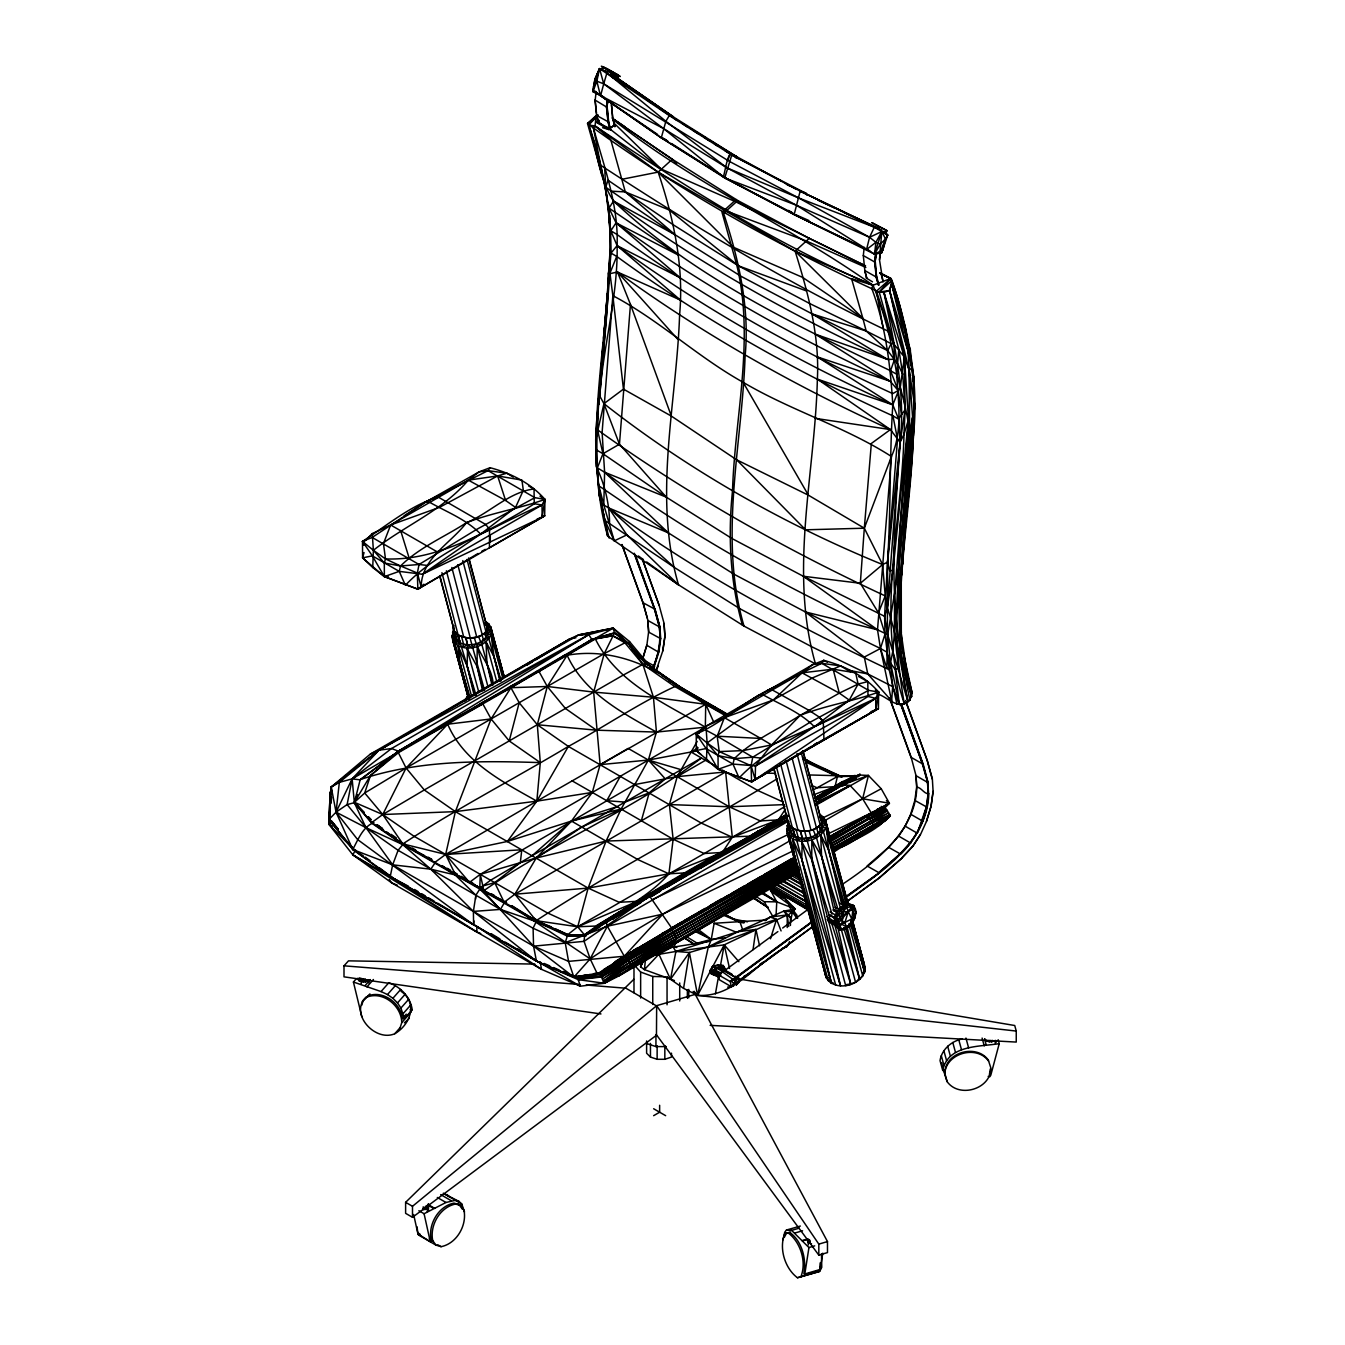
<?xml version="1.0" encoding="UTF-8"?>
<svg xmlns="http://www.w3.org/2000/svg" width="1345" height="1345" viewBox="0 0 1345 1345"><rect width="100%" height="100%" fill="white"/><g stroke="black" fill="none" stroke-linecap="round" stroke-linejoin="round"><path stroke-width="1.5" d="M437.697 903.218L476.853 926.47L476.87 932.051L480.703 933.514M537.075 519.086L544.675 515.875L489.462 547.768L489.53 529.056L485.545 524.399L438.302 497.129C411.704 504.476 386.149 526.046 362.494 541.396L362.595 557.856L372.733 567.523L384.367 576.601L417.841 589.16L544.675 515.875L544.927 499.382C530.619 483.006 510.831 473.188 490.068 467.707L479.055 471.893L425.423 502.206L404.189 515.774M490.269 541.951L490.286 534.923M787.212 927.529L787.245 914.953L783.816 911.086L737.682 931.782L708.327 946.897L689.413 952.512L675.896 951.453L655.133 955M818.264 799.855L842.676 783.9L842.676 781.596L859.959 774.266L858.295 776.653M612.933 119.453C693.717 183.979 789.011 225.674 873.006 285.258C884.791 313.335 892.088 344.001 896.712 374.246C898.275 401.567 902.932 430.736 891.466 456.51L877.512 629.796L880.454 648.492L886.927 668.415C887.28 633.024 887.65 597.617 887.532 562.176C890.945 509.721 889.448 456.93 892.794 404.828C890.356 365.437 885.834 326.213 871.795 288.57L873.006 285.258L890.777 278.499L891.987 280.5C908.699 330.399 919.089 383.006 913.389 435.763C910.279 524.062 888.44 613.824 907.993 701.636C897.384 710.311 886.893 696.122 876.789 693.751M664.934 636.37L664.06 623.576L664.934 636.37L662.799 650.913L655.62 672.063M845.332 897.855C881.11 871.997 927.226 843.248 928.823 793.718C924.301 794.307 921.19 787.228 916.802 787.144C915.878 830.722 875.864 862.095 841.751 884.724M920.249 834.623L912.969 846.055L901.722 858.144L913.003 846.005L920.417 834.741L926.486 821.408L931.093 806.092L933.094 791.415L932.354 778.805L927.142 760.127L932.219 779.091M596.491 113.249L595.146 100.118L606.746 107.129L607.856 101.127L606.898 107.129M883.009 281.727L879.479 259.787L881.765 231.559L878.89 228.583L800.157 191.141L731.764 155.045L669.272 115.569L599.534 68.612L594.893 79.288L592.96 91.578L663.455 128.498L727.107 167.923L796.324 205.213L874.536 254.138L881.765 252.793L887.7 235.056L884.96 231.542L881.765 231.559L869.559 237.292L796.324 205.213L724.736 177.927L661.286 137.829L599.399 94.873L592.96 91.578L594.893 79.288L599.534 68.612L606.847 71.773M855.756 911.675L854.445 918.08L851.402 924.082L847.081 927.915L839.583 929.849C840.339 923.023 835.379 917.155 829.226 914.869L834.64 918.047L836.54 925.696L839.583 929.849C850.948 930.421 859.808 915.071 853.638 905.521C841.449 899.048 828.369 918.601 837.515 927.848L839.616 927.243L841.583 924.149L843.298 915.777L853.638 905.521L855.706 912.986L854.546 918.618L845.971 928.605M372.733 567.523L373.389 550.29L372.246 533.578L390.655 524.987L439.647 507.284L497.633 475.928L506.813 473.221L513.319 477.088M706.461 760.194L707.117 742.961L705.974 726.25L812.8 664.564L823.796 660.378C844.559 665.876 864.347 675.678 878.655 692.07L878.403 708.563L751.569 781.832L718.096 769.273L696.323 750.527L696.222 734.067L705.974 726.25L724.383 717.658L773.375 699.955L812.582 677.863L840.541 665.893L850.309 671.71M901.301 636.185L901.268 576.232L914.281 404.509L913.827 377.037L911.221 361.401M913.759 380.988L911.86 367.538L891.634 284.03L891.987 280.5L879.226 292.1C776.956 245.345 678.351 190.099 587.563 123.706L596.037 116.443M880.387 273.001L890.777 278.499C927.882 371.119 898.931 472.784 898.611 568.75L898.729 593.296L901.789 645.381L912.061 692.675L909.876 700.106L904.344 703.939L896.98 704.225L889.196 669.726L892.66 651.921L896.291 614.514L898.611 568.75L909.607 432.569C907.387 412.848 902.007 393.446 896.712 374.246L890.524 370.766C792.81 323.826 693.011 276.515 613.539 201.044C598.525 178.465 597.399 150.169 588.723 125.035L595.011 125.942L658.142 172.11L795.13 251.196C807.992 292.638 819.66 335.292 817.373 379.139C815.07 473.675 788.691 570.683 815.49 663.909L744.004 626.097L678.502 584.823L607.705 536.184C582.923 450.39 607.822 360.981 608.478 273.976C614.043 223.287 605.536 172.917 588.723 125.035L598.138 115.082M777.074 685.916C747.82 697.937 725.039 721.626 696.222 734.067L706.075 748.543L732.958 764.061L739.111 777.931C774.468 740.776 825.88 724.4 867.996 696.441L867.777 681.629L858.11 684.05L839.314 693.129L800.124 715.405L771.626 744.928L761.169 758.109L755.503 765.927L755.201 779.528L751.569 781.832L718.096 769.273L713.438 765.255M598.441 483.813L598.912 494.657L601.501 503.618L608.764 507.99C695.819 572.567 791.65 623.189 889.196 669.726L885.06 633.983L884.606 616.296L887.313 607.906L900.091 442.32L898.712 419.186L901.537 414.428L898.191 390.521L890.524 370.766L894.56 359.283L893.887 344.152L879.226 292.1L883.934 292.386C893.685 341.714 905.958 391.63 900.091 442.32C894.627 526.837 885.262 614.278 911.658 696.525C878.386 579.914 931.362 459.116 907.808 341.882L891.634 284.03L889.566 290.436L904.428 357.047L909.22 370.463L914.869 406.812L914.028 412.058M609.974 252.003L608.478 273.976C605.065 355.551 585.226 439.697 604.981 520.498L674.366 567.455L739.868 608.73L811.354 646.558L867.777 673.946L891.651 700.997L892.677 686.606L887.7 634.672L884.606 616.296L887.532 562.176L897.535 439.243L892.945 415.908C796.021 371.573 702.897 319.303 616.716 256.424L611.017 253.095L608.999 208.139L593.414 127.842L595.011 125.942L595.936 118.057L599.181 120.613M900.646 600.526L901.268 580.25M799.098 872.216L618.801 975.982L604.409 983.279L580.334 986.188L541.514 969.358L391.647 882.841L352.827 854.832L328.752 824.132L329.727 823.157L330.164 810.581M330.382 804.276L330.82 791.701L331.98 791.079M476.971 885.968L483.881 890.642C553.417 841.852 634.067 809.925 701.401 757.975L532.116 855.689L490.572 880.252L479.778 888.288L480.266 874.351L634.79 784.538L677.224 776.637L725.628 771.946L757.42 790.322L783.009 801.956M609.117 538.034C596.911 491.766 591.581 443.531 599.752 396.035C603.148 345.581 618.145 296.152 617.103 245.647C618.633 204.894 603.922 166.494 593.414 127.842M820.181 814.549L823.224 817.02L822.014 820.887C825.746 841.936 785.06 845.669 787.968 821.425C788.927 829.041 798.224 830.991 804.646 831.042L845.669 985.616L855.571 982.27L862.733 975.915L865.222 968.282L851.94 918.534L865.222 968.282C863.675 985.582 835.127 992.879 826.183 977.596L787.346 833.227L787.161 825.746L789.145 821.862M914.281 404.509L901.268 576.232C893.198 618.448 897.132 661.925 904.344 703.939C875.309 616.565 902.024 523.373 903.991 434.3L905.084 409.939L904.428 357.047L883.934 292.386L889.566 290.436L891.987 280.5M609.016 272.766L609.957 258.29M597.382 426.6L597.886 416.563M598.491 404.526L599.164 394.287L598.374 404.61M776.065 915.323L776.771 901.839L771.004 891.163L784.841 898.107L795.298 909.052L787.666 915.642L783.816 911.086L795.298 909.052L771.004 891.163M883.934 292.386L898.813 349.313L896.712 374.246M794.206 858.093L671.189 929.126L625.66 956.127L600.307 972.889L573.895 977.176L536.436 961.12L390.201 876.688L352.76 849.502L329.222 819.223L331.206 787.027L370.329 754.091L569.876 638.892L578.72 634.874L613.236 628.132L629.51 641.531L652.476 669.121M605.183 185.61L610.815 230.802L609.941 273.203L612.849 295.665L602.106 432.468L604.611 472.229L603.787 504.93L614.278 540.858L626.904 534.89L678.502 584.823C652.661 496.473 676.569 404.189 679.612 314.629C684.101 266.125 673.526 217.856 658.142 172.11L672.281 159.265L737.783 200.54L809.27 238.351L864.852 265.722M732.487 490.959C727.88 535.848 730.066 581.511 742.39 625.072M687.648 997.855L687.934 989.718M901.268 576.232L905.471 526.82M905.891 520.599L906.614 510.243M907.202 501.954L907.774 493.665M908.497 483.309L908.783 479.156M329.727 823.157L330.147 817.138M331.139 803.099L331.559 797.081M609.554 523.138C609.453 503.534 604.645 483.78 596.087 466.312L595.7 439.546L597.903 410.78M744.004 626.097C718.163 537.748 742.087 445.464 745.113 355.904C749.787 307.349 738.708 259.232 723.627 213.384L737.783 200.54M575.963 637.749L569.876 638.892L378.971 750.191L331.206 787.027L336.065 812.161L357.669 839.616L473.608 924.839L473.911 920.888M475.575 899.183L475.878 895.232L479.778 889.129L482.082 888.389L483.881 890.642L501.248 899.721M617.422 78.262L617.691 74.732L607.049 68.645L603.67 67.25L600.492 69.52L617.96 74.9L617.506 78.329L617.691 74.732M599.651 388.049L600.61 375.608M600.929 371.472L601.904 359.014M602.224 354.878L603.182 342.42M603.501 338.284L611.017 253.095L617.103 245.647L610.815 230.802L616.077 222.833L608.999 208.139L613.539 201.044L675.19 234.837L740.692 276.112L812.178 313.923L887.734 350.675L897.905 364.243L902.747 374.162L905.084 409.939L900.091 442.32L887.532 562.176L889.583 570.65L892.979 570.414L908.463 419.623L904.428 357.047L893.887 344.152L887.767 331.004C787.733 283.291 692.759 225.556 600.072 164.897M609.688 264.377L608.478 273.976L617.473 272.043L630.469 304.407L619.457 444.203L666.279 497.162L731.798 538.42L803.268 576.248L884.606 616.296M732.504 490.959C734.841 415.874 754.932 338.906 736.572 264.377L722.013 212.359L736.169 199.514M912.717 439.882L912.599 417.387L898.729 593.296L899.872 650.492L909.876 700.106L907.993 701.636L887.7 634.672L898.611 568.75L912.599 417.387L909.22 370.463L889.566 290.436L879.226 292.1L890.777 278.499L879.966 273.035M600.542 377.474L599.702 387.932L600.593 379.727M601.064 371.186L601.904 360.712M602.241 356.526L603.249 343.967M603.77 337.679L604.611 327.205M604.947 323.019L605.956 310.46M606.309 306.273L607.318 293.698M607.654 289.511L608.663 276.952M599.265 394.27L597.97 402.289L599.752 396.035L609.941 273.203L616.716 256.424M819.761 1267.931L820.181 1262.871M364.041 552.56L362.595 557.856L384.367 576.601L417.841 589.16L421.237 587.109C420.867 558.679 451.214 542.993 466.396 522.734C489.53 513.202 508.797 492.152 534.032 488.941L534.268 503.77C492.152 531.712 440.74 548.104 405.383 585.26L399.23 571.373L372.346 555.855L362.494 541.396L372.178 537.445L425.423 502.206L488.016 470.632L490.068 467.707M601.366 371.405L601.938 365.184M602.879 354.794L603.266 350.625M892.945 415.908L898.712 419.186L892.794 404.828L900.444 386.116L904.428 357.047M645.533 958.834L644.423 969.644L674.417 980.539M839.583 929.849L836.977 926.688L828.184 921.09L835.464 925.293L837.515 927.848L834.64 923.359L827.377 919.207L843.449 929.681C851.57 927.26 852.192 917.408 852.663 910.363L850.864 904.731L845.534 904.479L841.903 902.394L845.534 904.479L850.864 904.731L845.887 902.73L850.881 906.11L845.433 902.983M842.777 929.059L849.704 924.872L855.706 912.986L855.42 908.951L848.51 904.95C841.297 907.791 836.119 915.155 836.203 922.956L834.64 923.359L827.36 919.156M357.72 978.286L359.149 980.824L363.284 982.035L363.335 979.059L359.703 977.983C358.997 982.27 365.991 981.8 368.093 979.681L369.135 980.135L368.782 982.976M595.146 100.505L596.07 92.217M607.167 101.077L606.477 107.045L608.024 122.126L610.243 130.078M606.746 107.129L607.284 101.144M875.057 262.191L876.116 254.239L875.057 262.191L863.305 255.567L864.23 247.278M880.303 252.641L885.498 238.956L881.765 231.559L875.914 242.319L874.536 254.138L880.303 252.641L882.925 249.867L885.498 238.956L887.7 235.056L874.317 227.204L800.157 191.141L794.155 214.544L874.536 254.138L882.925 249.867L883.581 244.773M875.561 254.155L874.637 262.107L876.301 277.238L878.705 285.123M875.679 254.205L874.889 262.191L876.587 277.238L864.701 270.479L866.819 278.365L864.751 270.564M879.563 259.719L880.588 251.212M617.489 78.313L617.96 74.9M714.985 968.619L724.518 968.047L712.463 966.551L711.421 973.948L718.785 977.042L711.639 973.057L710.076 970.418L712.463 966.551L717.877 964.785L723.122 965.508L725.964 970.939L723.442 967.845L714.985 968.619L714.161 974.789L719.222 974.923L714.044 971.981L720.886 975.831M453.837 629.948L452.038 636.202L452.693 640.018L468.329 698.173M725.796 714.548L705.705 704.292L646.424 664.01L629.09 643.734L614.598 632.755L592.069 639.312L398.591 750.998L398.372 752.696L406.089 767.995L424.28 789.969L455.383 811.623L588.135 888.087L619.188 902.293L637.362 901.318L785.43 815.726M621.945 544.725L642.927 602.661L655.065 609.268L659.975 627.19L647.819 620.448L648.643 631.713L646.827 645.482L642.574 659.201M635.496 555.199L654.948 609.352L659.857 627.258L660.395 638.724L658.579 652.157L646.726 645.23L642.506 659.201M659.975 627.19L660.664 638.656L658.831 652.14L654.359 666.078L644.238 660.311M664.901 636.202L662.799 650.913M926.991 807.202L914.852 800.409L916.668 786.909M928.134 793.684L926.318 807.084L917.307 833.177M926.587 807.185L928.252 793.735L927.445 782.302L916.029 775.695L911.204 757.386L890.239 699.45M931.059 806.21L933.094 791.331M782.975 1239.737L784.74 1232.188L786.489 1230.019L800.342 1226.052M753.032 949.637L755.94 929.412L737.682 931.782L675.896 951.453L670.482 979.294L683.563 988.356L697.601 995.35C735.227 997.771 756.63 961.54 787.144 946.392L789.616 941.584M453.971 625.677C446.288 655.099 499.684 647.567 485.125 623.004L485.646 624.988L488.588 623.811L490.807 627.089L504.358 677.207M821.476 1253.876L821.761 1267.343L819.677 1271.412L797.467 1277.75C784.925 1268.503 778.654 1248.11 784.858 1233.684L789.75 1232.44C802.04 1241.082 806.613 1259.323 803.873 1273.53L804.68 1274.825L808.95 1247.555L791.6 1230.389L786.489 1230.019M804.68 1274.825L820.013 1270.319L822.804 1253.17M907.993 701.636C901.402 670.415 898.04 638.085 887.313 607.906L892.979 570.414M473.608 924.839L473.39 911.422L475.878 895.232L455.131 874.906L442.017 865.827M540.001 496.171L544.927 499.382L542.119 517.27L422.33 574.265L399.23 571.373L384.367 576.601L372.346 555.855L362.595 557.856M875.36 689.918L878.655 692.07L875.847 709.958L755.201 779.528L751.082 765.742L752.763 757.185L810.362 722.097L868.567 690.338L878.655 692.07L875.696 698.341L875.847 709.958L878.403 708.563L870.803 711.757M731.545 978.925L739.212 982.119L738.825 978.185L736.858 978.168L735.042 980.858L734.605 983.582L736.488 984.708L739.212 982.119L739.582 979.177L735.362 976.184M962.364 1038.928C951.537 1040.98 941.702 1049.419 940.037 1060.617L942.727 1070.435L944.997 1070.771C947.233 1051.403 977.058 1044.157 988.323 1060.095L990.895 1068.098C990.912 1089.147 959.153 1098.562 947.115 1081.632L944.812 1074.655C944.795 1053.589 976.554 1044.174 988.592 1061.104M989.399 1074.571L990.307 1068.956M683.563 988.356L689.413 952.512L670.482 979.294L667.036 977.126M911.338 448.104L912.028 444.001M836.54 919.846L843.298 915.777L843.449 907.875L851.402 906.849M767.945 690.489L772.03 689.8L809.001 710.362M765.927 920.03L714.128 923.275L711.286 939.382L697.097 943.164L686.505 936.641M715.389 993.905L718.701 975.512M720.163 967.341L724.215 944.862L787.245 914.953L790.44 917.155L790.44 925.461M790.541 921.981L792.407 911.876L783.816 911.086L790.44 917.155L787.666 915.642M595.7 439.546L603.939 403.668L623.441 389.125L612.849 295.665C658.932 319.959 697.45 356.812 743.112 382.283C790.81 410.561 844.895 426.651 891.466 456.51L864.314 528.198L860.329 583.276L878.453 612.816L885.06 633.983L880.454 648.492L891.651 700.997M597.23 76.665L597.937 72.933L596.205 78.195M984.708 1038.895L987.129 1041.164L987.835 1040.475C991.87 1042.56 994.241 1038.273 991.635 1041.787L995.586 1040.391L995.25 1043.199L996.174 1042.039M544.675 515.875L542.119 517.27L542.035 504.963L544.927 499.382L534.839 497.667L476.634 529.426L419.035 564.496L417.353 573.054L417.841 589.16L478.063 553.467M912.599 417.387L909.607 432.569L909.22 370.463L911.86 367.538L907.808 341.882M836.54 925.696C839.263 917.996 843.214 911.17 848.51 904.95M808.379 1244.949L807.656 1239.451M807.387 1240.796L808.782 1239.518M881.765 252.793L883.396 245.009M599.534 68.612L595.263 80.095L592.96 91.578L596.844 81.204L599.534 68.612L603.737 83.827L600.526 95.932L596.844 81.204L594.893 79.288M453.315 628.216L455.837 638.354L454.845 642.994L469.102 697.887M629.51 641.531L628.939 644.154L633.545 651.081M825.426 973.931L826.183 977.596L786.674 829.411L789.851 828.52L789.481 836.203L826.183 977.596L828.402 977.748M664.766 948.477L710.715 941.197L708.327 946.897L697.601 995.35L693.163 991.45M453.82 630.738L458.073 635.092L466.009 637.58L467.64 645.163L467.102 665.943L473.928 694.457M800.662 830.79L802.292 838.372L801.754 859.152L831.496 983.38L833.143 982.926L828.268 980.808L794.357 854.882L787.346 833.227L790.49 831.563L788.422 823.728M723.106 176.884C724.585 175.405 726.283 158.929 730.15 154.019L735.278 155.869L737.279 158.441L736.892 156.844L671.374 115.67L610.378 73.74L677.392 120.512L673.862 118.276M864.751 776.132L868.433 775.477L881.227 788.742L889.381 803.217L871.274 812.884L862.633 798.779L868.433 775.477L860.396 775.056L814.868 800.88M399.23 571.373L400.575 565.976C419.337 547.348 444.472 537.008 466.396 522.734C491.951 512.68 519.338 508.679 544.927 499.382M697.282 746.996L696.323 750.527L706.075 748.543L718.096 769.273L732.958 764.061L734.303 758.664C753.015 739.935 778.082 729.511 800.124 715.405C825.679 705.352 853.066 701.35 878.655 692.07M466.009 637.58C473.726 638.757 488.924 635.933 486.739 625.358M625.66 956.127L568.565 961.372L533.562 946.157L392.673 864.835L365.974 827.679L354.357 802.696L360.208 779.596L398.591 750.998L447.683 724.215L491.093 718.936L510.915 687.698L543.094 668.33M942.727 1070.435C947.906 1044.779 979.21 1046.881 999.234 1043.653L998.158 1039.735M434.838 862.397L445.666 854.428L507.384 841.466L536.84 801.149L540.303 762.615L537.311 724.736L547.28 686.471L567.136 655.25L592.069 639.312L612.681 635.731L629.09 643.734L642.893 664.363L653.451 697.265L656.444 732.083L648.391 760.043L621.155 809.034L606.091 841.062L588.135 888.087L577.711 926.772L567.153 935.145L536.151 920.686L402.827 843.903L371.758 822.552L354.408 802.292L357.535 794.693M360.208 779.596C417.757 760.16 480.199 760.682 540.303 762.615L509.217 740.944L519.187 702.712L510.915 687.698L509.368 687.026L525.727 678.687M999.234 1043.653L990.811 1075.159L989.937 1076.622L988.171 1076.403M506.813 473.221L488.016 470.632L479.055 471.893L468.312 480.148L390.655 524.987L383.476 543.514L385.477 558.915L384.317 563.017L384.367 576.601L388.301 576.299M411.351 744.609L398.591 750.998L370.447 775.544L354.408 802.292L382.737 814.532L413.823 836.136L494.691 882.606L504.156 902.276L514.9 894.206L536.218 858.026L571.474 821.072L592.304 792.424L600.122 764.649L593.666 692.103L604.258 653.603L614.598 632.755M511.705 905.656L536.151 920.686L577.711 926.772L732.302 837.262L778.402 819.845L786.623 814.431L722.383 852.444L704.225 853.52L673.139 839.263L641.346 820.753L649.198 792.844L665.237 778.873L648.391 760.043L628.165 748.425L600.122 764.649L648.391 760.043L697.231 750.829M661.807 675.341L675.627 684.891L648.34 664.649L613.236 628.132L578.72 634.874L378.971 750.191L352.138 778.873L354.357 802.696L371.674 823.123L402.777 844.61L536.201 921.644L567.304 936.07L584.47 934.909C611.925 913.44 645.398 900.612 668.919 873.813L673.139 839.263L669.39 804.562L677.224 776.637L697.181 741.364M827.41 662.328L823.796 660.378L821.745 663.304L802.04 672.836L724.383 717.658L717.204 736.203L719.205 751.586L718.045 755.688L718.096 769.273M901.957 858.177L879.899 877.444L845.854 902.209M909.876 700.106L912.061 692.675L904.311 662.194L905.824 665.203L911.658 696.525M658.428 652.123L652.661 669.44M847.081 927.915L844.794 923.006L848.241 911.624L845.534 904.479L841.92 902.377M926.436 807.134L922.367 821.089L916.954 832.992M926.453 821.425L931.093 806.159M881.765 231.559L874.536 254.138L880.37 244.101L885.498 238.956M366.378 996.83C348.641 1013.138 375.02 1042.375 394.757 1033.733C410.393 1024.739 418.11 1003.017 401.029 991.265M361.704 1005.287L363.268 1000.344L368.177 995.872C383.174 990.105 400.877 1003.236 402.34 1018.568L404.391 1018.619L412.209 1009.776C410.511 997.116 400.608 986.927 388.839 982.707L381.038 991.568L353.416 982.018L356.021 979.076M504.207 677.224L491.379 630.603L487.378 627.678L488.588 623.811L485.528 621.34M399.667 1029.244L401.735 1022.654L411.385 1011.726M770.466 938.81L776.569 919.341L770.214 917.055L765.103 920.753M593.33 86.954L595.062 81.692M641.75 963.239L640.556 966.803L644.423 969.644L658.899 954.193L672.87 946.661L676.754 947.536M987.129 1041.164L989.281 1041.736L989.449 1040.559L991.517 1040.593M439.596 575.845L454.627 632.032C462.697 640.153 477.963 640.153 486.033 632.032L487.327 628.283L469.355 559.722M428.551 1203.725L427.71 1207.222L423.221 1208.953M428.551 1205.507L428.433 1210.466L427.206 1211.526L428.803 1204.952M642.977 602.745L647.416 618.263M642.322 559.167L659.117 605.25L664.195 623.845M901.789 645.381L899.872 650.492L898.258 649.248M367.689 981.211C367.538 979.58 364.512 980.169 365.621 981.884L369.135 980.135M727.712 160.341L730.15 154.019M887.313 607.906L885.229 595.919C784.606 549.063 687.833 494.523 597.533 429.828L602.947 453.753L597.365 467.875L604.611 472.229C689.75 534.352 781.764 585.983 877.512 629.796L887.7 634.672M642.103 962.919L640.556 966.803L643.986 960.28M878.453 612.816L885.229 595.919L882.606 564.564L864.314 528.198L871.341 443.48L890.407 429.576L900.091 442.32L903.991 434.3L908.463 419.623L894.593 595.482L894.408 632.907L898.494 668.011L895.215 669.507L899.317 704.545L892.677 686.606L867.777 673.946L847.669 670.096M614.799 73.639L613.539 76.749L614.48 73.487L603.636 67.267M472.936 709.017L481.308 703.216L482.838 703.906L491.093 718.936L455.383 811.623L445.666 854.428L455.114 874.099L466.227 879.68M329.222 819.223L336.065 812.161L347.128 804.562L354.357 802.696L356.711 796.896M465.42 700.762L468.195 695.079L464.513 700.728M598.659 123.32L596.676 115.115L598.794 123.488M881.009 273.792L883.093 281.626M534.268 503.77L542.035 504.963L422.33 574.265L480.619 534.083L515.538 507.435L523.323 490.337L521.927 480.115L497.633 475.928L468.312 480.148C442.286 510.898 404.391 525.693 373.389 550.29L362.494 541.396L365.285 540.64L372.246 533.578M647.819 620.448L648.643 632.1L660.664 638.656M652.409 669.306C658.108 656.158 661.135 641.582 659.302 627.258M652.796 669.491L654.595 666.128L653.031 669.558M655.57 671.928L658.176 666.212M915.979 775.594L916.802 787.144M731.176 986.473L730.335 981.648L718.533 974.906L719.491 979.849L730.923 986.473L736.253 982.758L730.923 986.473M881.916 230.062L874.317 227.204L869.559 237.292L866.55 249.531L875.914 242.319L880.37 244.101M330.551 820.366L328.752 824.132L354.945 850.729L392.757 877.915L476.853 932.035L352.827 854.832L355.584 849.821M879.664 273.018L890.777 278.499L876.452 291.159L893.887 344.152L891.113 343.647L887.734 350.675L866.197 330.988L809.774 303.583L738.304 265.772L672.786 224.497L607.974 180.18L605.754 187.291L607.15 199.228M884.59 241.461L887.7 235.056M613.639 76.799L615.119 73.79M363.15 855.723L352.76 849.502C358.089 839.734 362.797 826.771 373.91 822.568L371.758 822.552L382.737 814.532L424.28 789.969L622.399 675.56L642.893 664.363L646.424 664.01M784.37 1237.282L786.455 1233.214M800.746 1276.977C806.95 1262.552 800.678 1242.158 788.153 1232.911M613.27 77.943L615.169 74.244C574.803 51.514 637.933 85.223 615.169 74.244M613.387 78.01L615.422 74.379M613.656 78.144L615.791 74.547L613.892 78.212M617.221 78.884L618.885 75.639L617.271 79.002M885.43 234.064L887.044 230.684L871.863 222.648M786.64 817.172L649.702 896.241L584.621 935.632L584.066 941.349L590.169 958.867L597.432 974.083L624.299 956.245L671.727 928.1L795.08 856.883M598.643 120.293L595.835 121.941L608.596 129.473L614.884 124.698L608.596 129.473L602.61 127.708M732.958 764.061L755.503 765.927L814.347 726.754L849.283 700.106L858.11 684.05L855.655 672.803L833.11 669.188L802.04 672.836L768.97 689.834M620.348 776.25L606.746 800.712L641.346 820.753M613.724 76.833L615.354 73.908M728.015 714.598L677.443 685.362C639.783 702.493 604.88 726.569 568.363 746.425L536.84 801.149L445.666 854.428L402.827 843.903L386.755 832.051M669.272 115.569L665.876 121.285L661.286 137.829L725.863 178.044L794.155 214.544L869.61 250.876L794.155 214.544L724.736 177.927L663.455 128.498L603.737 83.827L596.844 81.204M690.624 870.736L722.383 852.444L732.302 837.262L760.328 820.938L778.402 819.845L785.127 809.572M910.767 843.13L898.712 836.136L905.219 826.2L910.666 814.246L914.852 800.409M916.819 832.925L910.246 842.71L900.124 853.823L888.557 847.3L898.712 836.136M349.565 844.206L352.76 849.502L392.673 864.835L430.77 869.189L434.855 863.187M804.646 831.042C812.195 831.882 826.822 825.292 819.761 816.213L820.299 818.197L823.224 817.02L825.46 820.299L848.224 904.479L825.46 820.299L822.014 820.887L826.032 823.812L828.739 850.006L841.768 904.58M832.034 845.601L872.266 822.905L889.751 814.902C876.049 833.143 851.671 839.23 833.631 852.276M901.537 414.428L905.084 409.939M596.289 115.418L587.563 123.706L602.274 175.791L597.365 155.902M911.204 757.386L923.225 764.313L901.553 704.461M365.184 985.481L370.396 979.58M366.933 986.894L373.439 979.513M362.242 1001.504L369.925 993.905M381.038 991.568L387.478 994.543L395.279 985.7M387.478 994.543L392.891 998.293L400.709 989.449M404.391 1018.619L400.928 1008.061L397.515 1002.916L405.316 994.073M400.928 1008.061L408.745 999.217M403.248 1013.474L411.066 1004.631M402.34 1018.568L406.257 1014.147M394.757 1033.733L400.272 1027.479M600.98 1013.962L344.001 976.84L344.001 965.828L348.506 960.851L534.873 964.096M633.848 979.311L405.618 1202.329L405.618 1213.341L412.495 1217.309L656.461 1035.263L656.663 1005.673L695.23 994.359L827.478 1241.586L827.478 1252.598L818.819 1255.137L656.663 1035.062M878.167 826.233L890.34 815.877L886.859 809.993L881.177 806.361M910.481 842.861L900.242 853.89L878.672 872.552L867.105 865.978L888.692 847.232M790.003 840.726L662.883 914.112L624.299 956.245L600.307 972.889L594.221 973.864M891.113 343.647L866.197 330.988L862.868 318.345L795.13 251.196L809.27 238.351L865.558 265.755M854.546 908.665L848.241 911.624L842.777 911.826L834.64 918.047L829.176 914.936M482.838 703.906L446.607 723.274L447.683 724.215L406.089 767.995L364.714 793.012L354.408 802.292L364.159 812.43M798.964 867.844L677.191 938.154C657.47 959.927 625.711 963.171 604.409 983.279L578.216 979.631L540.404 963.154L505.216 942.088M889.751 814.902C871.795 823.577 859.64 840.457 840.591 847.417M884.354 808.429L889.381 803.217L886.405 800.645M701.804 730.486L705.974 726.25M332.181 826.233L328.752 824.132L331.677 821.223L338.318 829.159M821.425 662.648L823.796 660.378M840.541 665.893L821.745 663.304L812.8 664.564L802.04 672.836L773.375 699.955L734.336 723.022L707.117 742.961L696.222 734.067L699.013 733.311M404.391 1022.805L409.317 1018.316M597.499 114.695L587.563 123.706L595.936 118.057M604.863 968.82L600.307 972.889L594.171 973.511M413.638 1214.485L417.942 1233.953L418.564 1234.979L419.825 1233.869M532.116 855.689L571.474 821.072L617.069 806.681M838.456 922.939L848.241 911.624L851.772 918.971L841.583 924.149L836.203 922.956L827.007 916.651M900.124 853.823L878.991 872.855L845.131 897.485M879.647 877.428L901.957 858.043M773.779 768.802L788.809 824.989C796.879 833.093 812.145 833.093 820.215 824.989L801.183 752.376M425.524 1209.508L425.255 1206.566L428.147 1204.901L426.651 1208.129L427.491 1208.752L423.221 1209.777L423.221 1206.801M810.262 1242.511L808.026 1242.107L810.262 1242.511L808.664 1239.35M387.763 760.244L398.591 750.998M390.807 757.79L398.54 751.233L588.791 634.655L613.236 628.132L614.463 633.058L628.939 644.154L646.272 664.598L648.34 664.649L680.469 687.295L727.578 714.498M851.772 918.971L854.394 916.769L852.663 910.363M843.298 903.974L822.165 827.074L826.032 823.812L822.636 823.863L821.391 818.55M883.396 808.261L889.381 803.217L862.633 798.779L822.938 817.827M500.559 680.772L487.512 633.865L491.379 630.603L490.807 627.089L487.378 627.678M887.532 562.176L882.606 564.564L860.329 583.276L803.268 576.248L877.512 629.796L805.302 611.925L733.815 574.113L668.314 532.839L598.928 485.881L603.787 504.93M412.495 1217.309L412.495 1206.297L656.461 1005.875L625.879 988.222L586.185 985.028M417.841 589.16L423.927 584.201M761.169 758.109L752.763 757.185L734.303 758.664L718.045 755.688L707.117 742.961L719.205 751.586L751.082 765.742L751.569 781.832L756.125 778.116M476.584 885.968L479.778 888.288L482.855 886.002L494.691 882.606L520.313 862.683L521.793 849.771L445.666 854.428L469.489 882.387L471.792 882.471L483.847 891.5L533.562 946.157L573.895 977.176L590.152 974.537M613.236 628.132L398.54 751.233L360.174 779.865L352.138 778.873L339.344 782.37L331.206 787.027L331.627 791.095M469.489 882.387L480.266 874.351L536.218 858.026L606.091 841.062L750.426 836.187L786.623 814.431M479.795 888.288L482.855 886.019M628.972 953.151L600.643 973.78L577.98 978.218L540.404 963.154L540.387 961.793M718.499 975.075L777.881 931.597M782.655 928.033L809.841 908.043M730.116 981.463L811.254 922.132M844.912 897.3L879.092 873.09M730.486 981.9L811.455 922.351M730.52 982.018L811.523 922.485M739.38 980.27L813.843 925.797M739.565 980.32L812.296 927.008M846.039 902.26L879.899 877.444M828.57 838.254L889.381 803.217M796.24 860.01L600.643 973.78L577.963 976.151L578.216 979.631L601.467 976.991L626.837 958.548L671.71 929.883L794.861 857.538M583.814 645.247L592.069 639.312L595.919 638.875M798.846 869.677L604.409 983.279L603.434 981.178L629.208 962.684L674.753 934.321L796.526 864.011M588.639 641.935L591.901 639.581L614.463 633.058M600.492 69.52L603.67 67.25M632.268 648.643L629.09 643.734L624.921 642.826L612.681 635.731L595.364 638.976L398.372 752.696L370.447 775.544L364.714 793.012L382.737 814.532L402.827 843.903C456.342 808.782 513.42 779.276 568.363 746.425L701.199 823.039L732.302 837.262L725.628 771.946L722.265 770.012M787.582 820.046L649.702 896.241L584.066 941.349L533.562 946.157L536.436 961.12L526.097 954.311M717.272 968.148L735.042 980.858L738.825 978.185M614.547 77.169L617.859 74.883M815.44 799.754L855.269 775.628L814.599 798.039L859.959 774.266M536.218 858.026L581.83 827.024L621.155 809.034L571.474 821.072L507.384 841.466L705.352 727.174L705.705 704.292L709.437 703.872M857.269 838.624L881.933 822.064L884.808 821.391L890.34 815.877L831.412 848.561M386.738 832.353L402.777 844.61L430.77 869.189L473.39 911.422L500.424 909.405L536.201 921.644L569.658 935.532L586.538 935.565L567.153 935.145L584.47 934.909C650.005 891.315 718.718 852.461 788.22 815.608L769.559 827.612M562.933 971.645L577.98 978.218L601.467 976.991L627.476 959.742L794.71 861.489M331.206 787.027L341.714 780.1M603.67 969.728L608.68 966.416M613.69 963.104L625.391 955.37L795.837 859.489M880.555 808.194L829.159 838.977M750.426 836.187L758.698 830.739L760.244 831.866L788.22 815.608M723.425 853.621L758.698 830.739M359.149 980.824L360.056 980.236L358.678 978.723L358.005 979.631M816.936 742.894L813.574 745.096L878.403 708.563L755.201 779.528L875.696 698.341L867.996 696.441M761.085 833.076L764.481 830.891M736.152 709.572L759.152 694.894L763.136 694.827C780.487 704.679 800.393 712.262 814.347 726.754L875.696 698.341L755.503 765.927M537.428 670.819L538.992 671.491L565.135 654.847L567.136 655.25C608.781 647.836 649.685 663.623 682.386 688.892M798.896 869.004L677.191 938.154L618.801 975.982L614.766 976.47M494.691 882.606L546.675 912.549L577.711 926.772L584.47 934.909L760.244 831.866M612.563 919.072L626.669 910.212M630.183 907.993L695.567 867.256L755.772 836.035L698.274 868.719M700.476 868.013L719.894 855.84M860.077 819.172L865.491 816.045L867.172 817.037L885.867 809.001L829.831 842.172M581.259 646.205L591.901 639.581L595.801 639.11M632.537 950.932L637.883 947.586M759.74 964.298L763.153 962.179M769.643 827.814L786.741 817.188M823.611 796.643L843.063 784.589L855.655 778.688M612.58 919.139L626.72 910.414M630.25 908.228L649.702 896.241L671.727 928.1L793.735 858.11M660.445 890.911L651.602 896.342L660.597 891.046M663.976 888.742L697.551 868.113L695.567 867.256L595.667 926.049L577.711 926.772L637.362 901.318L646.289 895.669L649.568 895.804L649.837 897.434L649.702 896.241M700.493 868.063L704.04 865.894M709.353 862.633L712.884 860.464M716.431 858.278L719.978 856.109M723.509 853.94L787.548 818.987M603.434 981.178L675.98 936.238L797.736 865.928M526.971 665.136L532.334 661.858M535.915 659.672L569.876 638.892M670.667 928.538L677.191 938.154L630.385 964.651L604.409 983.279L601.467 976.991L673.542 932.404L795.298 862.095M615.253 961.524L620.331 958.447M596.558 115.418L608.697 122.059L607.167 107.062M876.587 277.238L875.326 262.107M565.219 655.671L591.901 639.581L588.791 634.655L578.72 634.874L582.62 634.672M778.402 819.845L785.295 815.692M407.653 746.626L352.138 778.873L336.065 812.161L352.76 849.502M677.191 938.154L630.956 965.626L625.391 955.37M751.569 781.832L811.792 746.139M667.776 886.792L685.715 876.167M689.312 874.031L694.692 870.854M792.424 851.183L662.883 914.112L615.791 941.988L590.169 958.867L573.895 977.176L563.387 971.393M671.727 928.1L624.299 956.245L607.352 926.217L606.107 921.863M555.048 928.655L569.658 935.532L536.151 920.686L514.9 894.206L725.628 771.946M788.557 821.038L607.352 926.217L565.219 942.711L533.091 928.252L398.103 850.309L365.974 827.679L336.065 812.161L339.344 782.37L378.971 750.191L588.791 634.655L391.513 748.543L352.138 778.873L347.128 804.562L365.974 827.679L402.777 844.61L431.695 859.623L428.097 857.555M797.753 871.241L660.983 951.957L655.284 954.261M833.732 850.006L881.933 822.064L873.477 824.821L831.681 848.964M829.277 837.33L856.429 821.375L843.836 828.554M860.06 819.239L865.491 816.045M784.976 806.512L760.328 820.938L729.225 806.765L648.391 760.043L681.125 769.693M813.406 789.834L837.431 776.553L855.269 775.628M814.599 798.039L842.676 781.596L815.423 798.123M619.692 915.121L625.005 911.994M635.647 905.757L640.977 902.629M927.445 782.302C931.766 807.067 919.408 836.355 900.528 854.209L900.461 854.109M830.874 840.322L885.867 809.001M777.04 778.873C697.433 827.242 614.026 869.744 536.151 920.686L551.4 926.94M600.307 926.47L584.621 935.632L567.304 936.07L565.219 942.711L568.565 961.372L573.895 977.176L576.467 975.865M681.528 922.182L672.466 927.478L695.92 913.961M685.16 920.064L705.083 908.43M710.513 905.252L721.391 898.897M649.198 792.844L625.021 802.091L606.746 800.712L592.304 792.424L536.84 801.149L455.383 811.623L382.737 814.532L406.089 767.995L604.258 653.603L624.921 642.826L642.893 664.363L673.929 685.984L725.728 715.843M677.224 776.637L705.452 760.312M770.113 827.965L773.678 825.897M596.911 450.205L602.947 453.753L619.457 444.203L603.939 403.668L599.752 396.035M722.164 712.564L727.813 714.817L705.705 704.292L536.84 801.149C502.626 781.798 464.008 762.312 447.683 724.215M715.54 766.129L691.061 752.006L698.223 747.87M709.622 862.918L713.254 860.817M725.93 853.503L729.545 851.419M815.709 805.369L868.433 775.477L843.063 784.589L850.09 785.514L862.633 798.779L881.227 788.742M824.502 820.803L862.633 798.779M699.518 911.876L703.132 909.792M708.546 906.664L712.161 904.58M715.759 902.495L728.385 895.215M731.999 893.13L744.626 885.834M748.24 883.749L760.866 876.469M764.464 874.385L791.533 858.749M829.411 836.876L840.238 830.638M829.546 836.977L871.274 812.884L828.083 833.866M794.777 858.833L671.71 929.883L626.097 956.934L600.643 973.78L594.473 973.864M830.722 840.104L868.853 818.096L873.477 824.821M831.059 844.072L871.039 820.988L887.431 810.968L869.812 819.071L886.859 809.993M832.269 845.988L888.591 812.935L871.039 820.988L830.807 843.685M833.379 849.737L869.727 828.755L833.396 849.401M418.867 1210.719L424.079 1213.728L446.002 1202.48L455.4 1200.312L459.082 1201.455L461.789 1204.027L464.529 1211.979M653.636 1115.678L659.638 1112.214L659.638 1105.271M828.318 838.254L883.446 807.286M830.521 839.835L868.853 818.096L867.172 817.037L884.052 807.992M481.644 551.4L485.242 549.365M796.055 863.288L626.837 958.548L601.013 975.663L577.98 978.218L572.382 975.444M797.282 865.205L628.065 960.717L602.442 979.076L629.208 962.684L796.677 868.147M855.016 775.46L834.993 786.64L813.675 794.794M842.508 786.136L845.82 784.286M849.149 782.454L855.79 778.772M815.154 804.814L850.09 785.514L816.465 802.208M831.882 835.396L866.567 816.314M584.47 934.909L600.257 926.251M649.568 895.804L613.37 915.575L605.99 921.342L607.267 922.401M815.137 804.209L850.09 785.514M867.172 815.154L873.863 811.573M877.209 809.774L880.555 807.975M880.454 648.492L805.302 611.925L864.297 657.066L880.454 648.492L886.624 651.989L890.541 663.001L899.317 704.545M833.177 851.335L836.876 849.384M453.769 630.519L455.837 638.354L452.693 640.018L468.749 696.845M436.049 496.893L439.697 495.078M652.813 899.402L788.91 834.135M421.237 587.109L417.353 573.054L400.575 565.976L384.317 563.017L373.389 550.29L385.477 558.915C442.656 561.184 491.48 526.315 542.035 504.963M661.858 933.531L671.189 929.126M849.704 924.872L851.402 924.082M876.906 809.555L880.454 807.908M370.329 754.091L378.971 750.191L391.513 748.543L398.54 751.233M490.353 699.198L481.308 703.216L510.915 687.698L547.28 686.471L593.666 692.103L653.451 697.265L705.705 704.292L713.96 722.635M723.122 965.508L725.964 970.939L723.122 965.508L715.91 968.568L711.639 973.057L715.91 968.568L712.463 966.551M743.835 976.352L749.535 973.898M781.445 948.847L787.144 946.392M719.205 751.586L742.827 750.611L771.626 744.928L814.347 726.754M844.794 923.006L841.583 920.199L836.943 912.095L833.312 909.993L836.943 912.095L841.096 910.363L842.777 911.826M842.676 783.9L855.605 778.604M862.851 972.855L864.65 972.132L851.587 921.46M404.946 843.786L402.777 844.61L398.103 850.309L392.673 864.835L390.201 876.688L408.443 886.237M661.236 951.1L672.87 946.661L675.896 951.453L724.215 944.862L738.876 961.675M487.243 627.88L487.983 630.654L491.379 630.603C491.177 640.388 480.905 646.726 472.045 647.752L467.64 645.163L462.176 647.231L457.972 645.768L452.693 640.018L470.145 697.82M822.165 827.074L821.274 823.527L822.165 827.074L825.645 827.78C822.35 835.279 814.666 840.07 806.697 840.961L802.292 838.372L796.812 840.44L792.625 838.977L787.346 833.227L803.402 890.037M708.327 946.897L755.94 929.412L759.555 945.804M646.609 1040.98L646.609 1053.219L650.459 1057.069L657.133 1059.288L664.833 1059.288L671.491 1057.069L671.491 1053.169M737.682 931.782L776.569 919.341L781.092 930.942M483.847 891.5L506.46 902.428L504.123 903.184L500.424 909.405L479.778 889.129M609.302 128.178L595.835 121.941L599.197 120.882M538.622 920.921L536.201 921.644L533.091 928.252L533.562 946.157M791.6 1230.389L799.266 1228.136M784.858 1233.684L790.541 1232.02M794.878 1233.029L802.545 1230.776M802.074 1240.645L807.824 1238.947M802.948 1240.763L806.798 1239.636M808.95 1247.555L814.7 1245.857M805.083 1273.9L820.416 1269.394M797.467 1277.75L819.677 1271.412M656.663 1005.673L818.819 1244.125L827.478 1241.586M710.076 970.418L711.421 973.948L714.161 974.789L719.289 973.326M455.215 635.311L452.038 636.202L456.392 652.947M418.564 1234.979L435.965 1245.134L441.093 1246.68C456.695 1243.604 467.118 1225.329 463.958 1210.13L460.713 1205.574L457.384 1203.64M691.061 752.006L696.912 750.426M367.168 997.032C383.291 990.912 401.684 1006.094 401.735 1022.654M595.835 121.941L597.836 121.47L608.596 129.473M662.883 914.112L607.352 926.217L590.169 958.867L511.705 905.824M835.094 907.27L841.096 910.363L840.928 907.135L845.971 906.042L839.532 903.319M621.995 179.272L658.142 172.11L733.344 247.211L802.646 277.406L862.868 318.345L851.536 278.6L873.006 285.258C774.132 243.529 683.832 185.526 595.011 125.942L610.697 139.544L625.324 191.915L675.19 234.837L605.754 187.291L604.645 167.537M727.645 987.146L733.546 986.188M846.795 984.422L850.813 984.405L837.834 927.478M837.767 914.684L835.48 915.02L830.033 911.876M770.214 917.055L787.245 914.953L788.725 926.503M725.056 937.818L711.286 939.382L694.524 931.144M423.221 1208.583L426.987 1207.676L426.987 1205.893M452.508 632.537L455.703 632.184L452.038 636.202L455.837 638.354M787.161 825.746L790.356 825.393L786.674 829.411L790.49 831.563M519.187 702.712L537.311 724.736L596.423 730.184L656.444 732.083L705.352 727.174C665.17 703.166 617.187 683.394 595.364 638.976L592.069 639.312M514.9 894.206L588.135 888.087L668.919 873.813L687.093 872.77M427.441 565.438L419.035 564.496L400.575 565.976L385.477 558.915M363.335 979.059L365.403 978.908M365.403 980.707L359.703 979.765M363.284 982.035L365.621 981.884M841.533 776.586L810.581 762.178L806.462 762.396L837.431 776.553L856.866 776.25L808.597 774.939M910.733 814.246L922.754 821.19M784.404 804.613L729.225 806.765L669.39 804.562M894.56 359.283L887.65 359.451L815.373 334.199L890.255 381.274L898.191 390.521L892.744 393.614C795.937 349.33 702.914 297.161 616.851 234.366L610.815 230.802M768.045 689.85L772.03 689.8M425.423 502.206L429.391 502.156C446.759 512.008 466.665 519.59 480.619 534.083M716.935 972.889L713.892 972.923L712.984 970.922L714.161 974.789M595.852 91.41L594.036 91.41L603.871 97.025M646.979 1043.619L655.94 1046.595L666.279 1046.595M755.47 896.14L764.145 901.722L776.771 901.839L795.298 909.052M635.328 966.198L640.64 972.048L652.745 976.47L665.002 976.756M989.281 1041.736L991.635 1041.787M744.138 922.367L740.053 922.266L722.736 914.886M410.158 1009.725L412.209 1009.776M765.154 773.072L775.561 773.375M858.379 979.345L859.657 979.379L847.098 926.823M705.906 730.133L717.204 736.203L760.799 738.455L771.626 744.928M611.504 191.192L625.324 191.915L669.289 210.039L738.304 265.772L806.445 290.94M710.143 1025.344L1016.248 1042.072L1016.248 1031.06L1014.735 1025.512L742.406 979.547M666.363 139.964L661.286 137.829L599.399 94.873L657.587 134.433M504.156 902.276L506.46 902.428M344.001 965.828L579.914 984.523M793.769 213.67L724.736 177.927L731.764 155.045L806.311 193.478L806.731 194.991M1016.248 1031.06L695.466 995.149L694.423 991.349M428.08 1206.146L429.257 1206.28M927.579 782.353L922.552 764.431L900.881 704.561L922.821 764.481L927.865 782.353L928.554 793.785M780.772 897.552L784.841 898.107L789.565 904.899M711.421 973.948L717.171 974.738M814.751 418.278L890.407 429.576L817.373 379.139L892.794 404.828L817.188 356.845L890.255 381.274C794.004 337.292 701.636 285.241 616.077 222.833L678.384 255.096L608.999 208.139M744.037 922.872L740.053 922.266L725.88 915.172M484.856 623.206L488.588 623.811L489.614 627.51M819.508 816.415L823.224 817.02L824.266 820.719M849.536 904.832L853.638 905.521M723.442 967.845L724.518 968.047M733.277 918.988L747.45 921.829M486.587 630.418L487.512 633.865L490.992 634.571L496.574 649.181L504.123 677.157M595.919 91.813L594.036 91.41L599.399 94.2M430.77 869.189L455.131 874.906L471.792 882.471M840.928 907.135L843.449 907.875M460.713 1205.574L455.585 1204.027C439.966 1207.104 429.559 1225.379 432.72 1240.578L435.965 1245.134M459.082 1201.455L443.245 1193.284L461.789 1204.027M866.197 330.988L812.178 313.923L887.65 359.451C791.432 315.436 699.081 263.435 613.539 201.044M484.25 890.138L455.131 874.906M887.128 230.752L871.997 222.766M809.488 1243.184L811.539 1243.839M882.606 564.564C783.294 523.945 688.421 469.96 603.939 403.668M725.981 210.879L806.378 240.974L865.844 267.42M874.317 227.204L798.762 198.001L727.107 167.923L665.876 121.285L606.948 72.849L603.737 83.827L729.326 161.366L798.762 198.001L869.559 237.292L875.914 242.319M705.873 702.594L677.359 686.084L680.469 687.295M714.128 923.275L737.077 932.505M727.477 714.666L709.437 704.645L724.636 713.438M484.671 632.89L485.932 636.925L488.924 638.152L483.393 639.817L481.846 644.44L492.875 685.109M819.324 826.099L820.568 830.134L823.577 831.361L818.046 833.026L816.499 837.649L836.153 910.296M626.904 534.89L608.764 507.99L668.314 532.839L604.611 472.229L666.279 497.162L602.947 453.753M397.38 885.262L391.647 882.841L389.26 879.462M625.576 642.221L629.09 643.734M544.137 963.44L549.786 965.895M553.535 967.543L559.184 969.997M795.13 251.196L873.006 285.258M608.949 128.246L661.051 168.999L735.934 201.901L809.27 238.351M795.601 214.645L809.001 220.58M881.194 274.229L890.777 278.499M677.729 339.226L617.473 272.043L680.402 300.053L617.103 245.647L680.2 277.759L616.077 222.833M814.465 764.767L807.168 761.371M840.238 776.368L818.147 766.431L834.572 774.148M821.139 767.776L841.92 777.141M811.489 785.261L816.97 787.75L834.993 786.64L837.431 776.553L803.419 758.546M802.982 758.698L817.407 766.28M817.911 200.203L834.673 208.038M843.987 212.392L871.913 225.456M800.157 191.141L878.89 228.583M468.312 480.148L505.586 500.458L515.538 507.435M802.04 672.836L839.314 693.129L849.283 700.106M905.286 826.233L916.702 832.858M890.407 429.576C794.626 385.813 702.628 334.132 617.473 272.043M892.794 404.828C796.038 360.594 703.082 308.425 617.103 245.647M735.58 157.6L737.279 158.441M736.657 459.805L808.446 495.229L864.314 528.198L805.605 529.812L736.657 459.805L671.374 416.109L623.441 389.125M725.157 914.566L740.053 922.266L742.726 929.883M821.745 663.304L868.567 690.338M786.623 184.399L790.288 186.333M804.243 192.385L806.311 193.478M733.193 154.725L781.008 180.936M372.178 537.445L419.035 564.496M724.383 717.658L760.799 738.455M402.827 843.903L424.482 855.605M784.673 182.937L795.702 188.972M714.01 969.325L721.021 973.158M488.016 470.632L534.839 497.667M528.568 485.915L534.032 488.941M858.648 676.585L867.777 681.629M390.655 524.987L437.898 552.257M668.616 680.452L677.443 685.362M677.359 686.084L728.048 715.355M717.204 736.203L752.763 757.185M717.759 967.442L736.858 978.168L719.76 967.425M760.497 892.66L776.771 901.839L762.834 892.559M770.282 889.886L784.841 898.107L786.875 901.469L784.841 898.107L768.6 888.423M788.153 877.159L802.713 885.43M782.168 881.042L804.075 893.467M794.559 875.36L801.839 879.512M774.586 883.85L805.52 901.469M771.139 886.96L807.42 907.757L770.971 886.607M715.389 972.637L718.903 974.637M656.444 732.083C622.113 712.766 584.201 692.877 567.136 655.25M572.079 780.823L592.304 792.424M491.244 893.668L494.624 895.619M533.276 917.845L536.84 919.896M803.469 758.076L810.581 762.178M802.763 757.908L813.675 764.195M805.436 760.026L810.783 763.119L805.537 759.975M794.962 873.325L800.426 876.469L794.912 873.376M794.912 873.796L800.376 876.94M844.004 902.142L850.881 906.11M794.609 875.074L800.073 878.218M792.255 876.032L801.351 881.278M788.187 876.671L802.73 885.077M785.984 878.924L804.175 889.415M782.37 880.588L804.192 893.198M779.108 882.471L804.562 897.182M776.418 884.438L805.537 901.234M841.583 924.149L846.274 926.856M772.467 885.161L807.017 905.101M809.656 910.397L770.012 887.498L809.69 910.935M571.474 821.072L637.849 859.573L668.919 873.813L722.383 852.444L730.688 846.997L732.235 848.073M461.016 876.251L464.597 878.319M352.827 854.832L580.334 986.188L578.216 979.631M653.636 1108.751L665.657 1115.678M440.672 1194.595L451.113 1200.631M437.31 1197.47L446.002 1202.48M427.861 1204.397L434.805 1208.415M428.214 1205.322L433.426 1208.331M405.618 1202.329L412.495 1206.297M429.374 1238.661L432.72 1240.578M437.747 1244.764L441.093 1246.68M417.942 1233.953L430.736 1241.99L431.997 1240.897L431.123 1239.67C427.979 1224.454 438.386 1206.179 454.005 1203.102L459.133 1204.649L462.377 1209.205M768.735 888.776L784.841 898.107M447.263 868.298L450.642 870.265M454.038 872.216L457.418 874.166M412.091 847.922L415.672 850.006M428.181 857.253L431.745 859.32M794.912 875.057L800.342 878.201M721.542 968.148L731.915 974.167M773.056 887.431L807.471 907.505M788.523 876.452L802.982 884.909M782.655 880.202L804.377 892.962M833.328 909.977L836.943 912.095M776.872 884.136L805.756 901.083M695.281 929.899L711.286 939.382L697.92 929.244M414.546 889.482L418.11 891.601M421.674 893.719L425.222 895.82M428.786 897.939L434.132 901.116M788.506 210.408L792.054 212.527M491.144 933.665L499.937 938.928M866.113 277.961L872.485 281.828M682.638 123.639L687.9 126.867M691.397 129.019L705.436 137.61M708.949 139.745L736.892 156.844M760.934 892.054L776.771 901.839M684.454 124.984L687.984 127.22M693.28 130.566L698.576 133.928M703.872 137.274L709.168 140.637M714.464 143.982L717.995 146.218M725.056 150.69L728.587 152.926M662.732 137.93L667.994 141.275M671.508 143.511L725.863 178.044M685.429 938.692L694.138 944.257M732.958 982.438L736.488 984.708L735.042 980.858M752.158 897.334L767.995 907.556M808.984 710.362L819.273 717.07L823.258 721.727L823.981 739.868L822.568 740.019M683.748 937.33L694.171 944.106M442.017 865.608L455.114 874.099M612.933 118.864L672.281 159.265L676.636 163.703M517.455 948.645L520.918 950.915M754.141 898.174L768.079 907.455L754.495 898.141M713.926 969.863L720.819 974.436M476.87 926.47L541.514 969.358L540.404 963.154M613.202 119.251L672.281 159.265M612.093 118.041L624.786 126.665M377.357 824.922L382.518 828.453M391.143 834.354L396.321 837.885M673.442 116.763L615.909 77.153L671.374 115.67M621.239 82.095L629.729 87.929M634.823 91.426L638.219 93.763M646.71 99.597L651.787 103.094M660.277 108.945L668.768 114.779M713.136 706.159L721.693 712.043M679.006 687.211L682.318 689.497M649.719 666.986L656.629 671.76M596.423 730.184L565.388 708.462L547.28 686.471L538.992 671.491M537.311 724.736L568.363 746.425M685.681 691.246L688.976 693.6M638.387 555.973L643.398 559.587M646.743 561.991L678.502 584.823M377.121 824.939L381.93 828.486M797.602 918.332L796.66 915.071L792.407 911.876L796.929 918.349M365.285 857.152L370.127 860.817M379.828 868.147L392.757 877.915M377.104 825.006L383.527 829.915M473.406 911.439L536.436 961.12M863.305 255.567L864.852 270.648M596.592 115.519L595.045 100.186M696.323 750.527L700.98 754.545M705.654 758.563L708.765 761.236M608.764 507.99L674.366 567.455M446.91 1194.427L449.617 1197M614.732 123.841L661.051 168.999M392.891 998.293L397.515 1002.916M354.357 802.696L364.125 812.632M368.311 816.886L371.102 819.727M368.328 816.768L371.119 819.66M912.448 375.49L913.827 377.037M819.273 717.07L822.333 720.668M330.702 822.198L354.945 850.729L351.062 845.803M491.093 718.936L509.217 740.944M808.664 1241.132L808.564 1240.594M331.677 821.223L338.15 829.411M717.877 964.785L719.508 966.971M890.541 663.001L895.215 669.507M420.935 1236.458L417.69 1231.902L417.034 1226.758M793.113 909.977L796.66 915.071M764.145 901.722L772.518 915.911M743.112 382.283L808.446 495.229M788.624 905L791.465 910.161M361.805 1016.601L353.416 982.018M658.899 954.193L670.482 979.294M614.278 540.858L604.981 520.498L607.705 536.184L601.299 501.635M847.417 905.235L831.227 842.39L825.645 827.78L846.224 903.974M907.909 342.218L905.185 326.936L902.007 318.462L903.47 324.414M630.469 304.407L671.374 416.109M905.622 700.493L927.243 760.53L906.211 702.746M901.436 704.545L922.956 764.464M889.415 697.853L911.221 757.891M642.322 558.847L659.134 605.368M634.386 553.434L654.796 609.403M634.117 553.367L654.511 609.419L659.42 627.308L660.244 638.724M621.995 544.506L643.061 602.829M487.327 628.283L468.598 557.973M601.467 976.991L600.324 971.931M696.222 734.067L697.483 737.884M362.494 541.396L363.755 545.213M908.531 344.118L910.38 349.818L910.582 357.484L909.909 353.668M497.633 475.928L505.586 500.458M891.634 284.03L905.185 326.936M829.714 917.088L811.724 859.674L801.603 841.466L796.812 840.44L792.474 828.1M830.958 921.056L850.813 984.405L834.589 924.234M484.519 690.237L469.993 637.849M837.548 907.925L821.593 856.328L811.859 840.003L809.034 830.672M843.685 927.781L859.657 979.379L845.568 927.243M493.077 682.974C491.513 665.758 477.912 653.771 474.382 637.463M400.625 530.518L409.099 557.923M831.882 914.213L811.859 840.003L811.724 859.674L840.507 985.868L801.754 859.152L796.812 840.44L798.291 837.7L796.19 829.815M476.18 695.651L457.821 634.907M889.566 290.436L907.169 348.338M844.626 904.059L828.739 850.006L820.669 834.993L818.046 833.026L816.718 828.066M850.511 924.082L864.65 972.132L851.099 922.014M501.147 680.822L494.086 656.797L490.992 634.571L502.912 678.687M804.529 894.038L806.227 900.04M808.479 908.06L810.178 914.062M891.348 280.5L900.881 314.478M830.638 843.601L832.336 849.653M833.463 853.688L836.287 863.759M837.414 867.794L847.552 904.109M852.074 920.249L864.465 964.617M497.129 654.427L498.81 660.479M501.063 668.549L503.333 676.602M735.278 155.869L735.665 157.399M923.225 764.313L928.016 782.319M984.574 1038.962L986.188 1044.846M982.102 1038.071L984.254 1045.922M965.929 1038.054L968.619 1047.873M958.783 1039.803L961.473 1049.621M952.781 1042.51L955.471 1052.328M947.67 1046.242L950.36 1056.06M943.871 1050.731L946.561 1060.549M941.298 1055.69L944.005 1065.509M943.786 1069.527L947.115 1081.632M941.483 1062.533L944.812 1074.655M654.662 609.436L659.706 627.308M642.96 602.425L647.971 620.717M830.554 843.517L832.168 849.519M833.244 853.503L834.858 859.505M838.641 873.493L840.255 879.479M844.038 893.467L845.652 899.469M852.142 923.443L853.756 929.429M857.538 943.417L859.152 949.419M848.695 923.948L862.733 975.915M840.154 907.186L820.669 834.993L821.593 856.328L834.119 911.221M841.012 928.302L855.571 982.27M496.978 654.309L498.591 660.294M496.843 681.898L486.016 641.784L483.393 639.817L482.065 634.857M819.458 825.998L820.568 830.134M840.507 985.868L801.603 841.466L806.697 840.961L810.766 837.178L816.499 837.649L813.137 829.646M835.682 985.095L801.754 859.152L792.625 838.977L794.861 836.321L793.062 828.453M484.805 632.789L485.932 636.925M488.033 686.908L477.206 646.794L477.071 666.481L482.636 690.893M483.544 690.456L477.071 666.481L466.95 648.256L462.176 647.231L463.655 644.507L461.554 636.605M478.837 692.372L466.95 648.256L472.045 647.752L476.113 643.969L481.846 644.44L478.484 636.437M474.634 693.936L467.102 665.943L457.972 645.768L460.209 643.112L441.933 572.701M471.473 695.903L457.972 645.768L459.704 661.673L469.388 697.651M468.716 698.778L456.88 654.813L468.783 699.366M876.856 277.12L878.84 285.073M876.183 277.188L878.403 285.123M614.934 126.564L612.748 118.36L614.85 126.665M800.258 830.756L802.292 838.372M608.697 122.059L610.68 130.028M610.546 130.078L608.276 122.193L606.595 107.096M792.726 828.301L794.861 836.321L789.481 836.203L792.188 834.186L790.087 826.301M465.605 637.547L467.64 645.163M458.073 635.092L460.209 643.112L454.845 642.994L457.552 640.977L455.451 633.091M803.015 750.644L821.509 821.223L802.78 750.93M796.98 753.553L816.533 828.167M791.986 757.689L811.018 830.285M786.018 760.463L804.512 831.042M780.571 763.741L798.005 830.285M776.115 765.658L792.491 828.167M774.014 768.516L788.809 824.989M467.001 559.436L486.033 632.032M462.798 560.596L482.351 635.227M457.804 564.749L476.836 637.345M451.836 567.506L470.33 638.085M446.389 570.801L463.823 637.345M439.832 575.576L454.627 632.032M833.11 669.188L839.314 693.129M831.227 842.39L825.46 820.299L827.293 829.815M503.887 677.561L490.807 627.089L492.27 634.705M486.621 630.317L487.512 633.865M593.431 139.998L596.373 151.935M499.886 681.058L494.086 656.797L486.016 641.784L486.94 663.119L492.051 685.479M729.545 968.484L724.215 944.862L697.601 995.35L689.413 952.512M480.266 874.351L483.881 890.642M424.079 1213.728L430.114 1240.981M864.297 657.066L867.777 673.946M358.913 978.185L359.132 979.278M854.445 918.08L854.394 916.769M900.545 628.552L905.824 665.203M789.549 837.901L791.533 848.022M453.702 638.606L456.476 652.796M876.452 291.159L883.211 328.365M898.813 349.313L902.747 374.162M902.26 560.008L902.882 564.11M913.978 398.826L914.869 406.812M911.204 363.486L911.607 367.488M607.032 107.112L608.428 122.176M900.41 632.032L900.898 637.715M608.831 217.756L609.89 229.894M900.511 622.264L901.352 632.638M361.2 984.389L361.334 978.723M609.218 216.175L610.008 228.095M915.979 775.493L916.668 786.993M912.549 377.424L912.767 381.291M597.668 469.539L597.903 473.709M609.773 215.2L609.941 219.336M608.444 204.255L608.612 210.039M913.272 423.44L913.389 435.763M598.693 400.507L598.693 404.526M818.819 1244.125L818.819 1255.137M809.959 1240.292L809.959 1242.074M688.758 989.382L688.758 997.788M687.362 989.97L687.362 997.973M679.713 982.96L679.713 1000.966M674.736 941.265L674.736 947.401M667.053 976.806L667.053 1004.799M664.833 1045.653L664.833 1059.288M657.133 1045.653L657.133 1059.288M655.94 1034.557L655.94 1046.595M652.745 976.47L652.745 1004.48M650.459 1043.417L650.459 1057.069M640.64 972.048L640.64 998.057M633.983 966.736L633.983 992.745M611.454 104.49L612.765 118.831L611.454 104.49M330.248 792.003L328.752 824.132L330.248 792.003M736.488 984.708L733.025 982.758L736.488 984.708M831.496 983.38L794.357 854.882L792.625 838.977L831.496 983.38"/></g></svg>
